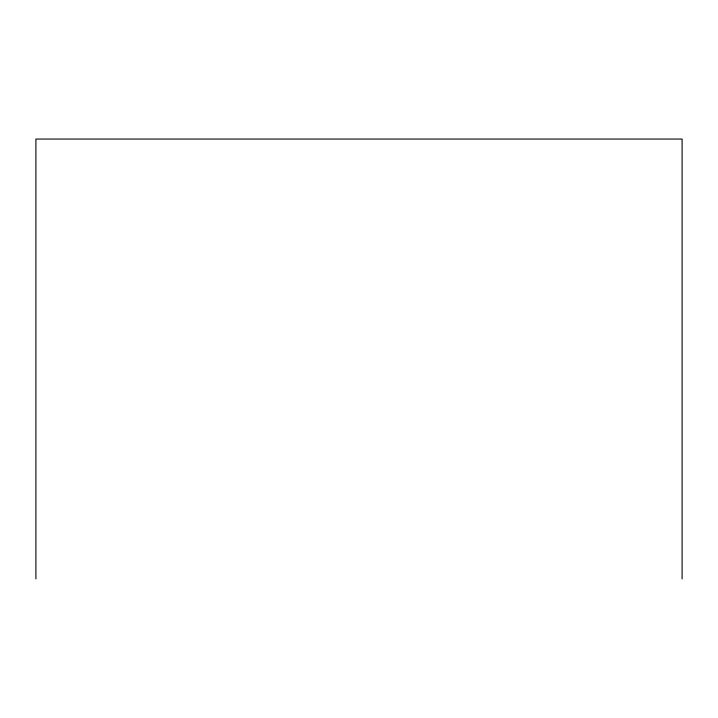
<?xml version="1.0" encoding="UTF-8"?>
<svg xmlns="http://www.w3.org/2000/svg" width="718" height="718" viewBox="0 0 718 718"><rect width="100%" height="100%" fill="white"/><g stroke="black" fill="none" stroke-linecap="round" stroke-linejoin="round"><path stroke-width="1.08" d="M682.1 578.941L682.1 139.059L35.9 139.059L35.9 578.941"/></g></svg>
